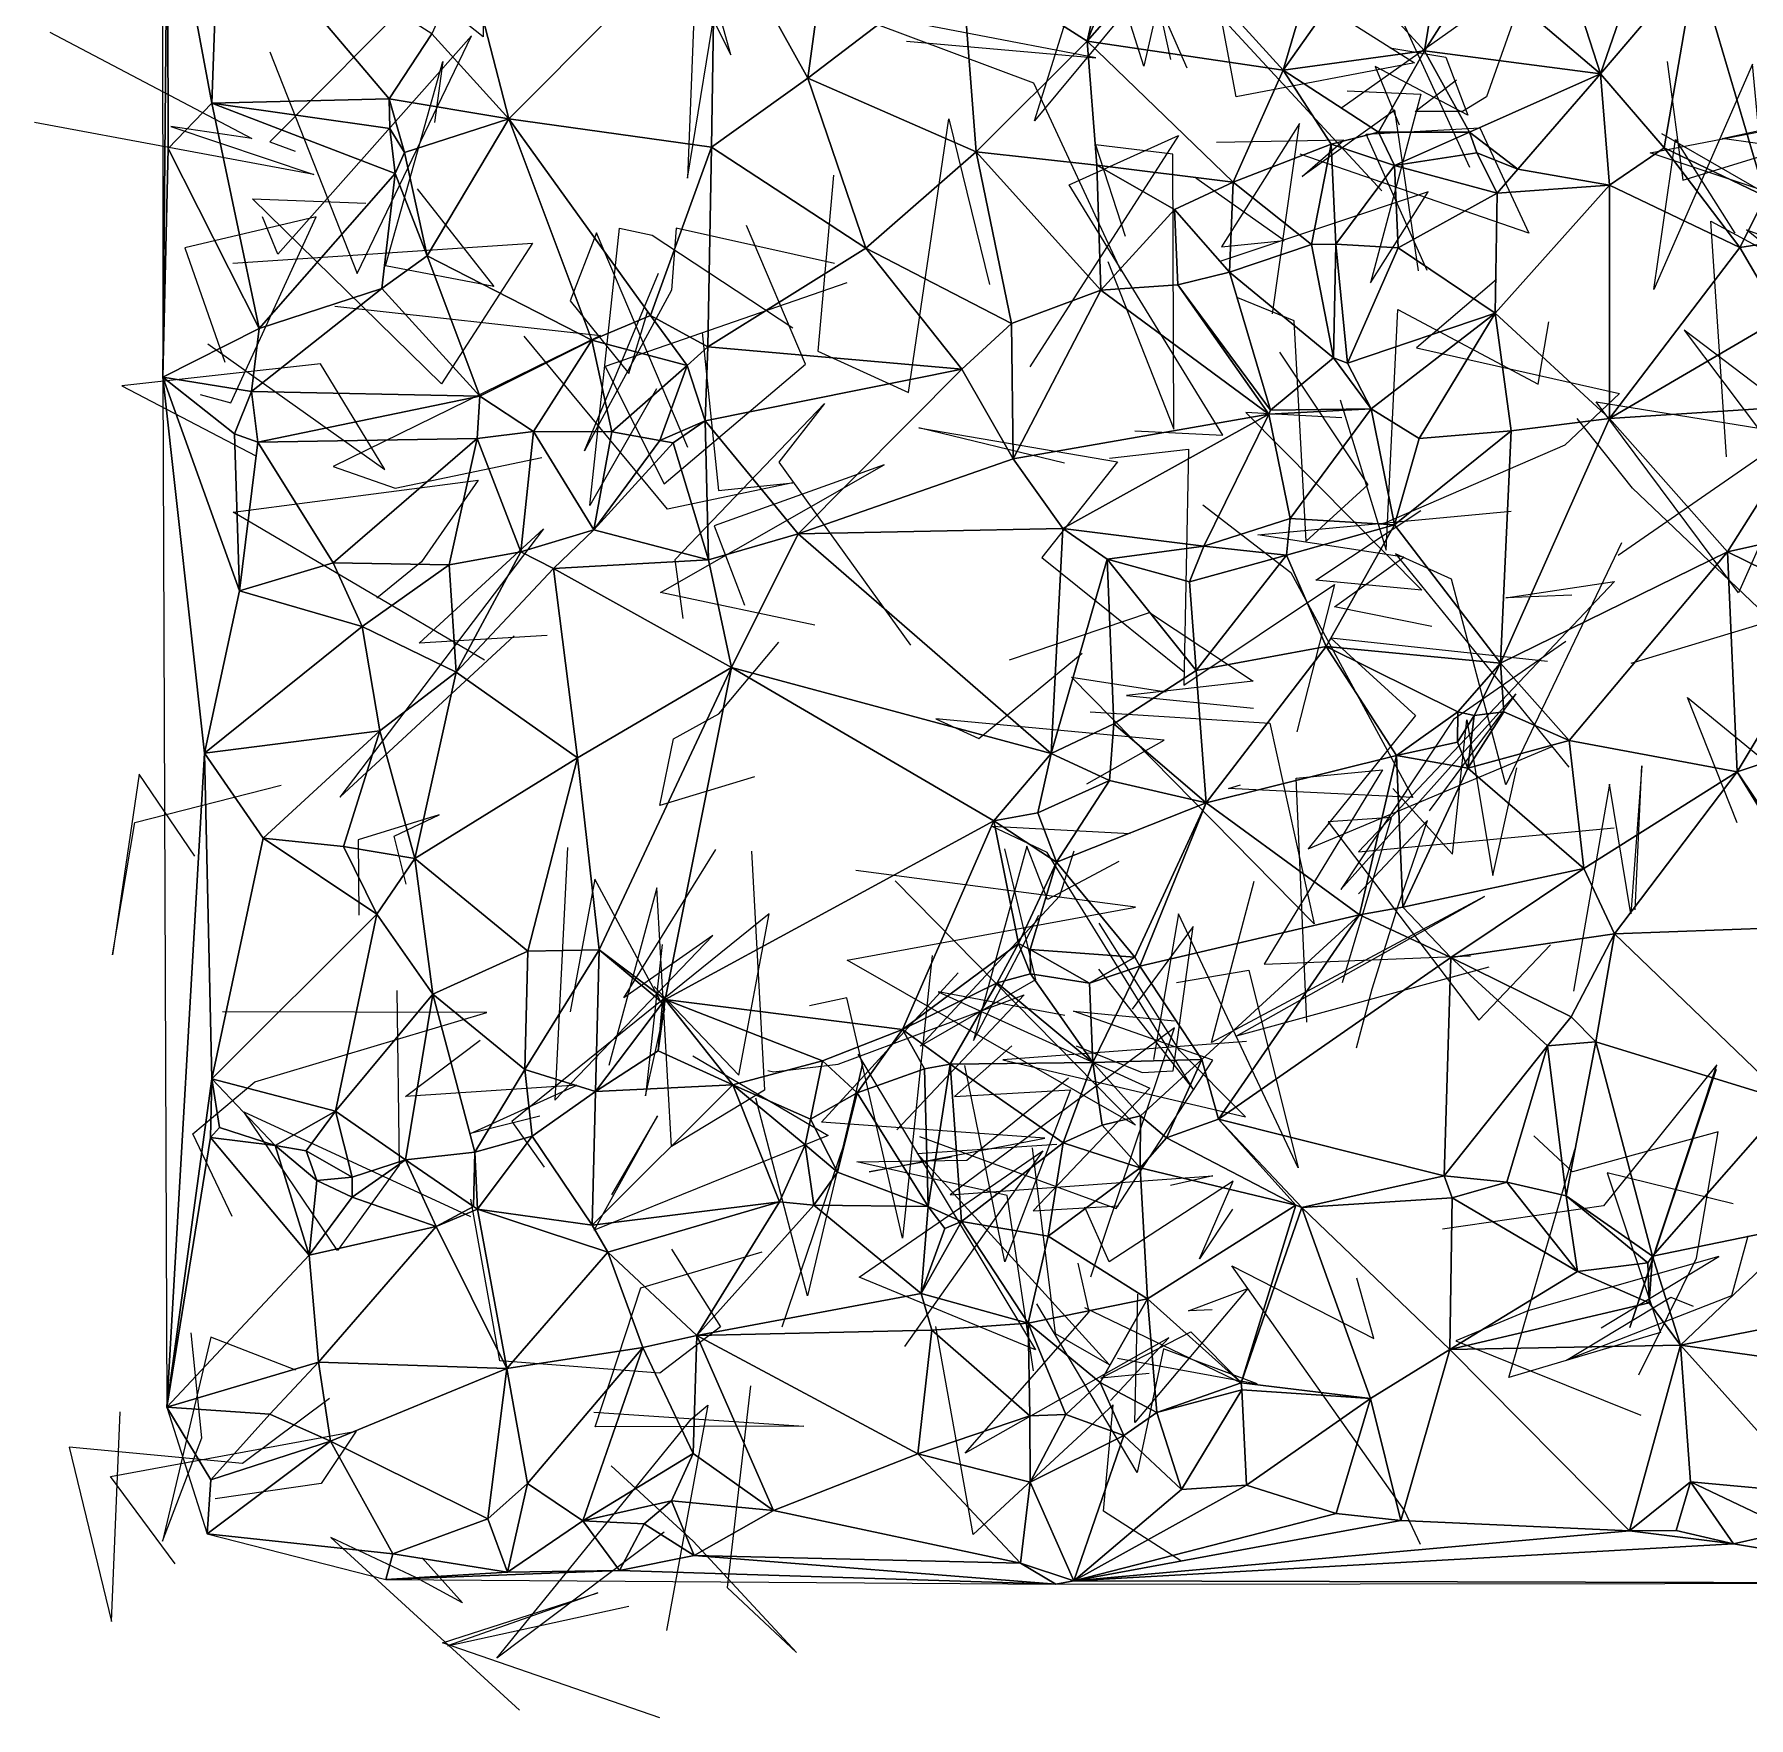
# Model space of a CAD drawing. Header units: metres. Extents: x -15.8 to 15.9, y -15.9 to 15.9.
# Drawn here: x -15.82 to -4.59, y -15.87 to -4.84 of the extents above; entities that cross this region are included whole.
import ezdxf

# ---------------------------------------------------------------- set-up
doc = ezdxf.new("R2010")
doc.units = ezdxf.units.M
doc.layers.add('CRACKS', color=1, linetype='Continuous')
doc.layers.add('STREET_MESH', color=7, linetype='Continuous')

msp = doc.modelspace()

# ---------------------------------------------------------------- linework, layer by layer
at = {"layer": 'CRACKS'}
for points in [[(-8.187, -3.449, 0.1), (-8.552, -5.047, 0.1), (-8.708, -4.55, 0.1), (-9.248, -4.47, 0.1), (-9.589, -3.321, 0.1)], [(-8.94, -4.741, 0.1), (-7.572, -4.018, 0.1), (-8.328, -4.214, 0.1), (-8.61, -3.94, 0.1), (-8.377, -5.005, 0.1)], [(-8.268, -5.061, 0.1), (-8.513, -4.497, 0.1), (-9.268, -5.406, 0.1), (-8.851, -4.071, 0.1), (-8.122, -4.643, 0.1)], [(-11.555, -4.38, 0.1), (-11.258, -4.973, 0.1), (-11.477, -4.179, 0.1), (-11.541, -5.782, 0.1), (-11.329, -4.483, 0.1)], [(-7.999, -4.252, 0.1), (-6.777, -5.025, 0.1), (-7.947, -5.249, 0.1), (-8.045, -4.727, 0.1), (-6.992, -5.864, 0.1)], [(-5.926, -4.174, 0.1), (-6.305, -5.248, 0.1), (-6.462, -5.344, 0.1), (-6.773, -5.346, 0.1), (-6.503, -5.137, 0.1)], [(-12.879, -4.586, 0.1), (-12.881, -4.856, 0.1), (-13.279, -4.537, 0.1), (-14.278, -5.543, 0.1), (-14.112, -5.605, 0.1)], [(-6.414, -5.713, 0.1), (-6.887, -4.684, 0.1), (-5.886, -4.771, 0.1), (-6.2, -4.574, 0.1), (-7.253, -5.32, 0.1)], [(-10.106, -4.883, 0.1), (-8.866, -4.994, 0.1), (-10.6, -4.661, 0.1), (-9.275, -5.156, 0.1), (-8.7, -6.394, 0.1)], [(-15.719, -4.825, 0.1), (-14.396, -5.522, 0.1), (-14.927, -5.443, 0.1), (-13.99, -5.758, 0.1), (-15.821, -5.416, 0.1)], [(-14.277, -4.954, 0.1), (-13.706, -6.406, 0.1), (-12.957, -4.848, 0.1), (-14.226, -6.28, 0.1), (-14.327, -6.035, 0.1)], [(-6.94, -4.927, 0.1), (-6.572, -4.988, 0.1), (-6.428, -5.369, 0.1), (-7.035, -5.049, 0.1), (-6.877, -5.432, 0.1)], [(-13.312, -5.852, 0.1), (-12.81, -6.492, 0.1), (-13.52, -6.356, 0.1), (-13.144, -5.017, 0.1), (-13.2, -5.416, 0.1)], [(-4.438, -6.359, 0.1), (-4.563, -5.035, 0.1), (-5.21, -6.511, 0.1), (-5.068, -5.528, 0.1), (-4.679, -6.142, 0.1)], [(-5.122, -5.018, 0.1), (-5.02, -5.796, 0.1), (-4.329, -5.583, 0.1), (-4.762, -5.523, 0.1), (-3.678, -5.288, 0.1)], [(-7.218, -5.209, 0.1), (-6.735, -5.231, 0.1), (-7.066, -6.467, 0.1), (-6.687, -5.872, 0.1), (-8.046, -6.326, 0.1)], [(-6.752, -6.389, 0.1), (-6.907, -5.337, 0.1), (-7.513, -5.77, 0.1), (-7.24, -5.533, 0.1), (-8.074, -5.549, 0.1)], [(-10.585, -5.763, 0.1), (-10.688, -6.916, 0.1), (-10.093, -7.187, 0.1), (-9.828, -5.394, 0.1), (-9.562, -6.479, 0.1)], [(-8.609, -7.439, 0.1), (-8.033, -7.466, 0.1), (-9.041, -5.826, 0.1), (-8.323, -5.502, 0.1), (-9.299, -7.019, 0.1)], [(-7.708, -6.672, 0.1), (-7.531, -5.424, 0.1), (-8.042, -6.232, 0.1), (-7.632, -6.191, 0.1), (-8.211, -5.781, 0.1)], [(-6.695, -6.388, 0.1), (-7.094, -5.494, 0.1), (-6.35, -5.451, 0.1), (-6.028, -6.143, 0.1), (-7.526, -5.624, 0.1)], [(-3.787, -6.099, 0.1), (-5.233, -5.615, 0.1), (-4.384, -5.451, 0.1), (-4.261, -6.007, 0.1), (-5.157, -5.492, 0.1)], [(-8.786, -6.329, 0.1), (-8.354, -7.427, 0.1), (-8.361, -5.625, 0.1), (-8.868, -5.563, 0.1), (-8.674, -6.163, 0.1)], [(-14.521, -6.339, 0.1), (-12.557, -6.207, 0.1), (-13.154, -7.131, 0.1), (-14.392, -5.917, 0.1), (-13.649, -5.946, 0.1)], [(-14.734, -7.2, 0.1), (-14.533, -7.254, 0.1), (-13.974, -6.035, 0.1), (-14.834, -6.238, 0.1), (-14.572, -6.988, 0.1)], [(-4.734, -7.609, 0.1), (-4.835, -6.063, 0.1), (-4.342, -6.331, 0.1), (-4.602, -6.12, 0.1), (-3.507, -6.519, 0.1)], [(-11.539, -7.547, 0.1), (-12.137, -6.14, 0.1), (-12.311, -6.585, 0.1), (-11.925, -7.062, 0.1), (-11.802, -6.651, 0.1)], [(-10.578, -6.342, 0.1), (-11.616, -6.109, 0.1), (-11.645, -6.516, 0.1), (-12.217, -7.57, 0.1), (-11.731, -6.405, 0.1)], [(-11.744, -7.163, 0.1), (-12.182, -7.927, 0.1), (-11.987, -6.11, 0.1), (-11.772, -6.156, 0.1), (-10.852, -6.764, 0.1)], [(-10.497, -6.467, 0.1), (-12.08, -7.016, 0.1), (-11.695, -7.785, 0.1), (-10.768, -7.001, 0.1), (-11.155, -6.092, 0.1)], [(-6.24, -6.446, 0.1), (-6.765, -6.893, 0.1), (-5.435, -7.193, 0.1), (-5.793, -7.533, 0.1), (-6.994, -8.051, 0.1)], [(-13.851, -6.621, 0.1), (-12.112, -6.813, 0.1), (-13.864, -7.672, 0.1), (-13.457, -7.815, 0.1), (-12.496, -7.613, 0.1)], [(-7.663, -6.922, 0.1), (-7.083, -7.792, 0.1), (-7.487, -8.161, 0.1), (-7.567, -6.717, 0.1), (-7.935, -6.566, 0.1)], [(-7.264, -7.236, 0.1), (-6.964, -8.221, 0.1), (-6.887, -6.642, 0.1), (-5.968, -7.133, 0.1), (-5.898, -6.723, 0.1)], [(-3.337, -8.047, 0.1), (-5.01, -6.778, 0.1), (-4.23, -7.813, 0.1), (-3.609, -6.695, 0.1), (-3.259, -7.271, 0.1)], [(-11.446, -6.793, 0.1), (-11.339, -7.829, 0.1), (-10.851, -7.78, 0.1), (-11.673, -7.951, 0.1), (-12.611, -6.817, 0.1)], [(-14.684, -6.867, 0.1), (-13.525, -7.692, 0.1), (-13.947, -6.998, 0.1), (-15.247, -7.144, 0.1), (-14.369, -7.603, 0.1)], [(-11.569, -8.669, 0.1), (-11.622, -8.282, 0.1), (-10.644, -7.259, 0.1), (-10.943, -7.644, 0.1), (-10.079, -8.842, 0.1)], [(-5.442, -8.254, 0.1), (-4.146, -7.356, 0.1), (-4.654, -8.499, 0.1), (-5.588, -7.247, 0.1), (-3.982, -7.509, 0.1)], [(-7.253, -7.353, 0.1), (-7.882, -7.318, 0.1), (-6.729, -8.482, 0.1), (-7.423, -8.418, 0.1), (-6.736, -7.961, 0.1)], [(-5.357, -8.962, 0.1), (-3.95, -8.535, 0.1), (-4.345, -8.77, 0.1), (-5.348, -7.813, 0.1), (-5.711, -7.358, 0.1)], [(-9.07, -7.649, 0.1), (-10.026, -7.419, 0.1), (-8.724, -7.642, 0.1), (-9.22, -8.268, 0.1), (-8.284, -9.02, 0.1)], [(-8.776, -7.617, 0.1), (-8.258, -7.559, 0.1), (-8.29, -9.106, 0.1), (-7.301, -8.445, 0.1), (-7.548, -9.412, 0.1)], [(-10.707, -8.713, 0.1), (-11.717, -8.497, 0.1), (-10.253, -7.661, 0.1), (-11.367, -8.06, 0.1), (-11.168, -8.58, 0.1)], [(-12.871, -8.942, 0.1), (-14.519, -7.972, 0.1), (-12.912, -7.762, 0.1), (-13.284, -8.296, 0.1), (-13.576, -8.534, 0.1)], [(-8.164, -7.924, 0.1), (-7.588, -8.366, 0.1), (-6.789, -9.842, 0.1), (-7.996, -9.783, 0.1), (-7.918, -9.758, 0.1)], [(-6.665, -8.721, 0.1), (-7.302, -8.592, 0.1), (-6.847, -8.267, 0.1), (-7.803, -8.119, 0.1), (-6.145, -7.964, 0.1)], [(-12.461, -8.78, 0.1), (-13.3, -8.829, 0.1), (-12.484, -8.08, 0.1), (-13.82, -9.84, 0.1), (-12.676, -8.781, 0.1)], [(-5.421, -8.172, 0.1), (-6.178, -9.759, 0.1), (-6.536, -8.411, 0.1), (-6.903, -8.244, 0.1), (-5.766, -9.643, 0.1)], [(-5.747, -8.516, 0.1), (-6.18, -8.532, 0.1), (-5.466, -8.425, 0.1), (-7.144, -10.198, 0.1), (-5.47, -10.04, 0.1)], [(-9.431, -8.94, 0.1), (-8.513, -8.628, 0.1), (-7.835, -9.079, 0.1), (-8.665, -9.172, 0.1), (-7.832, -9.255, 0.1)], [(-11.103, -9.705, 0.1), (-11.722, -9.895, 0.1), (-11.633, -9.457, 0.1), (-11.335, -9.293, 0.1), (-10.943, -8.823, 0.1)], [(-5.905, -8.951, 0.1), (-7.325, -8.797, 0.1), (-6.77, -9.304, 0.1), (-7.474, -10.179, 0.1), (-5.876, -9.508, 0.1)], [(-5.785, -8.819, 0.1), (-6.522, -9.33, 0.1), (-7.261, -10.444, 0.1), (-6.113, -9.161, 0.1), (-6.682, -9.928, 0.1)], [(-8.925, -9.751, 0.1), (-8.418, -9.466, 0.1), (-9.913, -9.326, 0.1), (-9.633, -9.455, 0.1), (-8.956, -8.895, 0.1)], [(-8.903, -9.279, 0.1), (-7.726, -9.354, 0.1), (-7.436, -10.67, 0.1), (-9.025, -9.053, 0.1), (-8.404, -9.149, 0.1)], [(-4.663, -10.007, 0.1), (-4.988, -9.186, 0.1), (-4.09, -9.922, 0.1), (-4.101, -10.475, 0.1), (-4.296, -10.001, 0.1)], [(-6.919, -9.782, 0.1), (-6.528, -10.214, 0.1), (-6.434, -9.333, 0.1), (-6.265, -10.353, 0.1), (-6.107, -9.647, 0.1)], [(-7.484, -11.314, 0.1), (-7.553, -9.714, 0.1), (-6.987, -9.661, 0.1), (-7.763, -10.933, 0.1), (-6.411, -10.879, 0.1)], [(-5.332, -10.578, 0.1), (-5.288, -9.633, 0.1), (-5.361, -10.604, 0.1), (-5.499, -9.755, 0.1), (-5.736, -11.11, 0.1)], [(-14.77, -10.225, 0.1), (-15.135, -9.688, 0.1), (-15.308, -10.872, 0.1), (-15.163, -10.005, 0.1), (-14.203, -9.761, 0.1)], [(-13.384, -10.409, 0.1), (-13.463, -10.094, 0.1), (-13.168, -9.955, 0.1), (-13.699, -10.118, 0.1), (-13.694, -10.613, 0.1)], [(-7.249, -11.055, 0.1), (-6.929, -9.973, 0.1), (-7.343, -10.001, 0.1), (-6.356, -11.301, 0.1), (-5.887, -10.807, 0.1)], [(-7.158, -11.483, 0.1), (-7.054, -11.096, 0.1), (-6.884, -10.552, 0.1), (-6.693, -9.993, 0.1), (-7.145, -10.474, 0.1)], [(-8.849, -10.967, 0.1), (-8.224, -11.76, 0.1), (-9.184, -10.202, 0.1), (-9.55, -10.029, 0.1), (-8.64, -10.078, 0.1)], [(-12.327, -10.169, 0.1), (-12.411, -11.825, 0.1), (-11.375, -10.745, 0.1), (-11.958, -11.155, 0.1), (-11.356, -10.183, 0.1)], [(-11.121, -10.193, 0.1), (-11.037, -11.759, 0.1), (-11.645, -12.128, 0.1), (-11.743, -10.433, 0.1), (-12.056, -11.598, 0.1)], [(-9.465, -10.179, 0.1), (-9.261, -11.037, 0.1), (-10.016, -11.471, 0.1), (-9.102, -10.485, 0.1), (-9.008, -10.191, 0.1)], [(-8.714, -10.262, 0.1), (-9.182, -10.509, 0.1), (-9.317, -10.161, 0.1), (-9.667, -11.435, 0.1), (-9.238, -10.612, 0.1)], [(-10.181, -10.387, 0.1), (-8.605, -11.99, 0.1), (-10.496, -10.907, 0.1), (-8.605, -10.56, 0.1), (-10.438, -10.321, 0.1)], [(-11.708, -10.805, 0.1), (-11.816, -11.798, 0.1), (-11.689, -11.228, 0.1), (-12.148, -10.377, 0.1), (-12.309, -11.246, 0.1)], [(-6.29, -10.953, 0.1), (-7.945, -11.406, 0.1), (-6.318, -10.49, 0.1), (-8.107, -11.447, 0.1), (-7.829, -10.389, 0.1)], [(-11.759, -11.08, 0.1), (-11.205, -11.661, 0.1), (-11.007, -10.603, 0.1), (-12.692, -11.966, 0.1), (-12.48, -12.264, 0.1)], [(-7.878, -11.44, 0.1), (-9.476, -11.561, 0.1), (-7.884, -11.934, 0.1), (-8.318, -11.499, 0.1), (-8.843, -10.666, 0.1)], [(-8.336, -11.054, 0.1), (-7.864, -10.974, 0.1), (-7.54, -12.27, 0.1), (-8.324, -10.603, 0.1), (-8.488, -11.558, 0.1)], [(-8.995, -11.47, 0.1), (-8.561, -11.644, 0.1), (-8.359, -11.633, 0.1), (-8.227, -10.687, 0.1), (-8.627, -11.228, 0.1)], [(-9.938, -10.878, 0.1), (-10.132, -12.729, 0.1), (-10.179, -12.532, 0.1), (-10.498, -11.155, 0.1), (-10.742, -11.208, 0.1)], [(-9.812, -12.198, 0.1), (-10.35, -12.296, 0.1), (-9.2, -12.074, 0.1), (-10.664, -11.97, 0.1), (-9.768, -10.991, 0.1)], [(-13.446, -11.107, 0.1), (-13.43, -12.251, 0.1), (-13.835, -12.811, 0.1), (-14.448, -11.902, 0.1), (-12.963, -12.589, 0.1)], [(-9.068, -11.27, 0.1), (-9.898, -11.115, 0.1), (-8.512, -11.746, 0.1), (-9.276, -12.551, 0.1), (-8.718, -12.519, 0.1)], [(-11.014, -11.631, 0.1), (-10.977, -11.639, 0.1), (-10.553, -11.59, 0.1), (-9.336, -11.135, 0.1), (-10.17, -12.019, 0.1)], [(-14.525, -12.587, 0.1), (-14.783, -12.046, 0.1), (-14.377, -11.705, 0.1), (-12.857, -11.251, 0.1), (-14.587, -11.247, 0.1)], [(-10.02, -12.063, 0.1), (-8.733, -12.536, 0.1), (-8.1, -11.563, 0.1), (-9.011, -11.241, 0.1), (-8.351, -11.306, 0.1)], [(-12.508, -11.931, 0.1), (-12.963, -12.043, 0.1), (-12.267, -11.728, 0.1), (-13.389, -11.802, 0.1), (-12.9, -11.432, 0.1)], [(-8.899, -12.984, 0.1), (-8.351, -11.352, 0.1), (-9.819, -12.446, 0.1), (-8.098, -12.322, 0.1), (-8.377, -12.385, 0.1)], [(-11.507, -11.535, 0.1), (-10.62, -12.056, 0.1), (-12.152, -12.677, 0.1), (-11.737, -11.927, 0.1), (-12.039, -12.446, 0.1)], [(-10.424, -11.523, 0.1), (-9.262, -13.462, 0.1), (-10.417, -12.986, 0.1), (-9.213, -12.158, 0.1), (-10.119, -13.441, 0.1)], [(-9.415, -11.47, 0.1), (-9.792, -11.802, 0.1), (-9.031, -11.758, 0.1), (-9.462, -12.885, 0.1), (-9.724, -11.599, 0.1)], [(-10.92, -13.311, 0.1), (-10.513, -12.107, 0.1), (-10.392, -11.58, 0.1), (-10.754, -13.107, 0.1), (-11.094, -11.813, 0.1)], [(-9.274, -13.599, 0.1), (-9.446, -12.451, 0.1), (-10.431, -12.23, 0.1), (-9.711, -12.218, 0.1), (-9.045, -11.679, 0.1)], [(-4.8, -11.624, 0.1), (-5.367, -13.316, 0.1), (-4.796, -11.594, 0.1), (-5.539, -12.518, 0.1), (-6.594, -12.671, 0.1)], [(-9.282, -12.137, 0.1), (-9.133, -13.354, 0.1), (-8.779, -13.558, 0.1), (-10.036, -12.176, 0.1), (-9.121, -12.114, 0.1)], [(-5.308, -13.626, 0.1), (-4.93, -12.861, 0.1), (-4.787, -12.034, 0.1), (-5.743, -12.295, 0.1), (-5.995, -12.06, 0.1)], [(-4.689, -12.505, 0.1), (-5.516, -12.301, 0.1), (-5.165, -13.349, 0.1), (-6.159, -13.644, 0.1), (-5.728, -12.149, 0.1)], [(-7.969, -12.54, 0.1), (-8.186, -12.865, 0.1), (-7.966, -12.356, 0.1), (-8.779, -12.885, 0.1), (-8.937, -12.527, 0.1)], [(-11.647, -12.803, 0.1), (-11.324, -13.312, 0.1), (-11.722, -13.615, 0.1), (-12.77, -13.535, 0.1), (-12.96, -12.474, 0.1)], [(-4.593, -12.717, 0.1), (-4.701, -13.108, 0.1), (-5.782, -13.529, 0.1), (-5.097, -13.117, 0.1), (-4.952, -13.176, 0.1)], [(-12.155, -13.87, 0.1), (-10.778, -13.963, 0.1), (-12.147, -13.967, 0.1), (-11.846, -13.056, 0.1), (-11.051, -12.82, 0.1)], [(-8.769, -13.794, 0.1), (-8.388, -13.383, 0.1), (-9.722, -14.139, 0.1), (-8.909, -13.212, 0.1), (-8.981, -12.893, 0.1)], [(-6.739, -14.738, 0.1), (-6.842, -14.515, 0.1), (-7.974, -12.912, 0.1), (-7.045, -13.387, 0.1), (-7.156, -12.993, 0.1)], [(-5.554, -13.317, 0.1), (-4.783, -12.851, 0.1), (-6.036, -13.207, 0.1), (-6.507, -13.403, 0.1), (-5.294, -13.891, 0.1)], [(-8.103, -13.2, 0.1), (-8.258, -13.206, 0.1), (-7.87, -13.059, 0.1), (-8.61, -13.939, 0.1), (-8.59, -13.096, 0.1)], [(-8.724, -13.516, 0.1), (-7.808, -13.685, 0.1), (-8.422, -13.455, 0.1), (-8.595, -14.267, 0.1), (-9.252, -13.161, 0.1)], [(-8.517, -13.616, 0.1), (-8.832, -13.648, 0.1), (-8.244, -13.343, 0.1), (-7.907, -13.682, 0.1), (-8.937, -13.187, 0.1)], [(-14.107, -13.596, 0.1), (-14.664, -13.378, 0.1), (-14.981, -14.716, 0.1), (-14.724, -14.039, 0.1), (-14.794, -13.351, 0.1)], [(-8.309, -14.844, 0.1), (-8.816, -14.52, 0.1), (-8.753, -13.822, 0.1), (-9.669, -14.673, 0.1), (-9.914, -13.309, 0.1)], [(-11.128, -13.698, 0.1), (-11.281, -15.019, 0.1), (-10.826, -15.445, 0.1), (-11.505, -14.715, 0.1), (-12.041, -14.222, 0.1)], [(-13.886, -13.781, 0.1), (-14.457, -14.206, 0.1), (-15.592, -14.099, 0.1), (-15.316, -15.243, 0.1), (-15.259, -13.868, 0.1)], [(-11.695, -14.656, 0.1), (-12.791, -15.482, 0.1), (-11.516, -13.914, 0.1), (-11.408, -13.824, 0.1), (-11.678, -15.301, 0.1)], [(-14.898, -14.865, 0.1), (-15.322, -14.292, 0.1), (-13.712, -13.995, 0.1), (-13.941, -14.338, 0.1), (-14.636, -14.438, 0.1)], [(-13.28, -14.826, 0.1), (-13.016, -15.121, 0.1), (-13.321, -14.954, 0.1), (-13.879, -14.692, 0.1), (-12.642, -15.823, 0.1)], [(-11.722, -15.873, 0.1), (-13.147, -15.383, 0.1), (-12.128, -15.055, 0.1), (-13.114, -15.402, 0.1), (-11.925, -15.143, 0.1)]]:
    msp.add_polyline3d(points, dxfattribs=at)
at = {"layer": 'STREET_MESH'}
for points in [[(-14.979, -7.086), (-14.948, -3.73), (-14.986, 2.467)], [(-14.948, -3.73), (-14.979, -7.086), (-14.945, -5.588)], [(-14.658, -5.291), (-14.948, -3.73), (-14.945, -5.588)], [(-14.658, -5.291), (-14.61, -3.946), (-14.948, -3.73)], [(-13.497, -5.262), (-14.61, -3.946), (-14.658, -5.291)], [(-14.61, -3.946), (-13.497, -5.262), (-13.217, -4.835)], [(-11.359, -4.035), (-12.988, -4.324), (-12.711, -5.394)], [(-11.384, -5.578), (-11.359, -4.035), (-12.711, -5.394)], [(-11.359, -4.035), (-11.384, -5.578), (-10.752, -5.126)], [(-10.591, -3.937), (-11.359, -4.035), (-10.752, -5.126)], [(-10.591, -3.937), (-10.752, -5.126), (-9.745, -4.358)], [(-5.914, -3.994), (-6.368, -4.408), (-5.558, -5.098)], [(-5.202, -4.067), (-5.914, -3.994), (-5.558, -5.098)], [(-8.922, -4.885), (-8.755, -4.143), (-9.745, -4.358)], [(-8.653, -4.223), (-8.755, -4.143), (-8.922, -4.885)], [(-4.931, -4.361), (-5.202, -4.067), (-5.558, -5.098)], [(-8.376, -4.262), (-8.653, -4.223), (-8.922, -4.885)], [(-7.639, -5.075), (-8.376, -4.262), (-8.922, -4.885)], [(-7.372, -4.169), (-8.376, -4.262), (-7.639, -5.075)], [(-7.184, -4.429), (-7.372, -4.169), (-7.639, -5.075)], [(-12.711, -5.394), (-12.988, -4.324), (-13.217, -4.835)], [(-10.752, -5.126), (-9.649, -5.609), (-9.745, -4.358)], [(-9.649, -5.609), (-8.922, -4.885), (-9.745, -4.358)], [(-6.603, -4.278), (-7.184, -4.429), (-6.712, -4.947)], [(-6.368, -4.408), (-6.603, -4.278), (-6.712, -4.947)], [(-4.931, -4.361), (-5.558, -5.098), (-5.141, -5.584)], [(-4.478, -5.902), (-4.931, -4.361), (-5.141, -5.584)], [(-3.324, -4.651), (-4.931, -4.361), (-4.478, -5.902)], [(-7.184, -4.429), (-7.639, -5.075), (-6.712, -4.947)], [(-5.558, -5.098), (-6.368, -4.408), (-6.712, -4.947)], [(-13.497, -5.262), (-12.711, -5.394), (-13.217, -4.835)], [(-9.649, -5.609), (-8.858, -5.697), (-8.922, -4.885)], [(-7.965, -5.809), (-7.639, -5.075), (-8.922, -4.885)], [(-8.858, -5.697), (-7.965, -5.809), (-8.922, -4.885)], [(-7.639, -5.075), (-7.014, -5.48), (-6.712, -4.947)], [(-7.014, -5.48), (-6.418, -5.48), (-6.712, -4.947)], [(-6.418, -5.48), (-5.558, -5.098), (-6.712, -4.947)], [(-11.384, -5.578), (-10.373, -6.241), (-10.752, -5.126)], [(-10.373, -6.241), (-9.649, -5.609), (-10.752, -5.126)], [(-7.965, -5.809), (-7.323, -5.56), (-7.639, -5.075)], [(-7.323, -5.56), (-7.014, -5.48), (-7.639, -5.075)], [(-6.418, -5.48), (-6.101, -5.724), (-5.558, -5.098)], [(-6.101, -5.724), (-5.5, -5.828), (-5.558, -5.098)], [(-5.558, -5.098), (-5.5, -5.828), (-5.141, -5.584)], [(-13.492, -5.457), (-13.497, -5.262), (-14.658, -5.291)], [(-13.497, -5.262), (-13.396, -5.613), (-12.711, -5.394)], [(-13.492, -5.457), (-13.396, -5.613), (-13.497, -5.262)], [(-14.348, -6.768), (-14.658, -5.291), (-14.945, -5.588)], [(-14.348, -6.768), (-13.456, -5.751), (-14.658, -5.291)], [(-13.456, -5.751), (-13.492, -5.457), (-14.658, -5.291)], [(-13.396, -5.613), (-13.492, -5.457), (-13.456, -5.751)], [(-13.396, -5.613), (-13.247, -6.291), (-12.711, -5.394)], [(-13.247, -6.291), (-12.169, -6.844), (-12.711, -5.394)], [(-12.711, -5.394), (-12.169, -6.844), (-11.783, -6.683)], [(-11.384, -5.578), (-12.711, -5.394), (-11.783, -6.683)], [(-7.323, -5.56), (-6.909, -5.7), (-7.014, -5.48)], [(-6.909, -5.7), (-6.418, -5.48), (-7.014, -5.48)], [(-6.909, -5.7), (-6.368, -5.617), (-6.418, -5.48)], [(-6.418, -5.48), (-6.368, -5.617), (-6.101, -5.724)], [(-14.979, -7.086), (-14.348, -6.768), (-14.945, -5.588)], [(-13.247, -6.291), (-13.396, -5.613), (-13.456, -5.751)], [(-11.407, -6.888), (-11.384, -5.578), (-11.783, -6.683)], [(-10.373, -6.241), (-11.384, -5.578), (-11.407, -6.888)], [(-9.418, -6.735), (-9.649, -5.609), (-10.373, -6.241)], [(-9.649, -5.609), (-9.418, -6.735), (-8.832, -6.517)], [(-8.858, -5.697), (-9.649, -5.609), (-8.832, -6.517)], [(-7.323, -5.56), (-7.965, -5.809), (-7.453, -6.216)], [(-7.294, -6.214), (-7.323, -5.56), (-7.453, -6.216)], [(-7.294, -6.214), (-6.909, -5.7), (-7.323, -5.56)], [(-5.5, -5.828), (-4.645, -6.237), (-5.141, -5.584)], [(-4.645, -6.237), (-4.478, -5.902), (-5.141, -5.584)], [(-7.965, -5.809), (-8.858, -5.697), (-8.351, -5.987)], [(-8.858, -5.697), (-8.832, -6.517), (-8.351, -5.987)], [(-6.909, -5.7), (-7.294, -6.214), (-6.884, -6.239)], [(-6.368, -5.617), (-6.909, -5.7), (-6.235, -5.88)], [(-6.235, -5.88), (-6.909, -5.7), (-6.884, -6.239)], [(-6.368, -5.617), (-6.235, -5.88), (-6.101, -5.724)], [(-6.235, -5.88), (-5.5, -5.828), (-6.101, -5.724)], [(-13.456, -5.751), (-14.348, -6.768), (-13.545, -6.505)], [(-13.247, -6.291), (-13.456, -5.751), (-13.545, -6.505)], [(-7.965, -5.809), (-8.351, -5.987), (-7.99, -6.398)], [(-7.453, -6.216), (-7.965, -5.809), (-7.99, -6.398)], [(-5.5, -5.828), (-6.248, -6.666), (-5.5, -7.357)], [(-6.235, -5.88), (-6.248, -6.666), (-5.5, -5.828)], [(-4.645, -6.237), (-5.5, -5.828), (-5.5, -7.357)], [(-6.248, -6.666), (-6.235, -5.88), (-6.884, -6.239)], [(-4.645, -6.237), (-4.506, -6.214), (-4.478, -5.902)], [(-8.832, -6.517), (-8.328, -6.482), (-8.351, -5.987)], [(-8.351, -5.987), (-8.328, -6.482), (-7.99, -6.398)], [(-12.901, -7.21), (-13.247, -6.291), (-13.545, -6.505)], [(-12.169, -6.844), (-13.247, -6.291), (-12.901, -7.21)], [(-9.743, -7.033), (-10.373, -6.241), (-11.407, -6.888)], [(-9.418, -6.735), (-10.373, -6.241), (-9.743, -7.033)], [(-7.308, -6.96), (-7.453, -6.216), (-7.99, -6.398)], [(-7.308, -6.96), (-7.294, -6.214), (-7.453, -6.216)], [(-7.294, -6.214), (-7.308, -6.96), (-7.216, -6.995)], [(-7.294, -6.214), (-7.216, -6.995), (-6.884, -6.239)], [(-7.216, -6.995), (-6.248, -6.666), (-6.884, -6.239)], [(-4.375, -6.699), (-4.645, -6.237), (-5.5, -7.357)], [(-4.645, -6.237), (-4.375, -6.699), (-4.506, -6.214)], [(-8.328, -6.482), (-7.722, -7.302), (-7.99, -6.398)], [(-7.722, -7.302), (-7.308, -6.96), (-7.99, -6.398)], [(-14.399, -7.18), (-12.901, -7.21), (-13.545, -6.505)], [(-14.348, -6.768), (-14.399, -7.18), (-13.545, -6.505)], [(-8.328, -6.482), (-8.832, -6.517), (-7.733, -7.328)], [(-7.722, -7.302), (-8.328, -6.482), (-7.733, -7.328)], [(-8.832, -6.517), (-9.418, -6.735), (-9.408, -7.622)], [(-8.832, -6.517), (-9.408, -7.622), (-7.733, -7.328)], [(-12.169, -6.844), (-11.543, -7.009), (-11.783, -6.683)], [(-11.543, -7.009), (-11.407, -6.888), (-11.783, -6.683)], [(-9.408, -7.622), (-9.418, -6.735), (-9.743, -7.033)], [(-7.062, -7.295), (-6.248, -6.666), (-7.216, -6.995)], [(-7.062, -7.295), (-6.746, -7.488), (-6.248, -6.666)], [(-6.248, -6.666), (-6.746, -7.488), (-6.145, -7.438)], [(-6.248, -6.666), (-6.145, -7.438), (-5.5, -7.357)], [(-4.117, -7.268), (-4.375, -6.699), (-5.5, -7.357)], [(-14.348, -6.768), (-14.979, -7.086), (-14.399, -7.18)], [(-12.55, -7.443), (-12.169, -6.844), (-12.901, -7.21)], [(-12.55, -7.443), (-12.038, -7.444), (-12.169, -6.844)], [(-12.169, -6.844), (-12.038, -7.444), (-11.543, -7.009)], [(-11.543, -7.009), (-11.425, -7.372), (-11.407, -6.888)], [(-11.425, -7.372), (-9.743, -7.033), (-11.407, -6.888)], [(-7.062, -7.295), (-7.308, -6.96), (-7.722, -7.302)], [(-7.308, -6.96), (-7.062, -7.295), (-7.216, -6.995)], [(-12.038, -7.444), (-11.722, -7.501), (-11.543, -7.009)], [(-11.722, -7.501), (-11.425, -7.372), (-11.543, -7.009)], [(-9.743, -7.033), (-11.425, -7.372), (-10.816, -8.114)], [(-9.408, -7.622), (-9.743, -7.033), (-10.816, -8.114)], [(-14.979, -7.086), (-14.51, -7.458), (-14.399, -7.18)], [(-14.979, -7.086), (-14.952, -13.837), (-14.706, -9.552)], [(-14.476, -8.486), (-14.979, -7.086), (-14.706, -9.552)], [(-14.51, -7.458), (-14.979, -7.086), (-14.476, -8.486)], [(-14.399, -7.18), (-14.51, -7.458), (-14.356, -7.513)], [(-14.399, -7.18), (-14.356, -7.513), (-12.901, -7.21)], [(-14.356, -7.513), (-12.919, -7.489), (-12.901, -7.21)], [(-12.919, -7.489), (-12.55, -7.443), (-12.901, -7.21)], [(-7.062, -7.295), (-7.722, -7.302), (-7.733, -7.328)], [(-7.062, -7.295), (-7.733, -7.328), (-7.592, -8.012)], [(-6.909, -8.054), (-7.062, -7.295), (-7.592, -8.012)], [(-6.746, -7.488), (-7.062, -7.295), (-6.909, -8.054)], [(-4.726, -8.231), (-4.117, -7.268), (-5.5, -7.357)], [(-4.117, -7.268), (-4.726, -8.231), (-3.544, -7.966)], [(-11.722, -7.501), (-11.636, -7.517), (-11.425, -7.372)], [(-11.425, -7.372), (-11.636, -7.517), (-11.404, -8.283)], [(-11.425, -7.372), (-11.404, -8.283), (-10.816, -8.114)], [(-7.733, -7.328), (-9.408, -7.622), (-9.082, -8.078)], [(-8.157, -8.195), (-7.733, -7.328), (-9.082, -8.078)], [(-7.733, -7.328), (-8.157, -8.195), (-7.592, -8.012)], [(-6.145, -7.438), (-6.214, -8.961), (-5.5, -7.357)], [(-6.214, -8.961), (-4.726, -8.231), (-5.5, -7.357)], [(-14.356, -7.513), (-14.51, -7.458), (-14.476, -8.486)], [(-14.356, -7.513), (-14.476, -8.486), (-13.862, -8.304)], [(-12.919, -7.489), (-14.356, -7.513), (-13.862, -8.304)], [(-12.919, -7.489), (-13.862, -8.304), (-13.102, -8.316)], [(-12.633, -8.232), (-12.919, -7.489), (-13.102, -8.316)], [(-12.55, -7.443), (-12.919, -7.489), (-12.633, -8.232)], [(-12.156, -8.088), (-12.55, -7.443), (-12.633, -8.232)], [(-12.038, -7.444), (-12.55, -7.443), (-12.156, -8.088)], [(-11.722, -7.501), (-12.038, -7.444), (-12.156, -8.088)], [(-11.636, -7.517), (-11.722, -7.501), (-12.156, -8.088)], [(-11.636, -7.517), (-12.156, -8.088), (-11.404, -8.283)], [(-6.909, -8.054), (-6.214, -8.961), (-6.145, -7.438)], [(-6.746, -7.488), (-6.909, -8.054), (-6.145, -7.438)], [(-9.082, -8.078), (-9.408, -7.622), (-10.816, -8.114)], [(-3.544, -7.966), (-4.726, -8.231), (-4.011, -8.583)], [(-12.156, -8.088), (-12.633, -8.232), (-12.419, -8.34)], [(-12.156, -8.088), (-12.419, -8.34), (-11.404, -8.283)], [(-9.158, -9.554), (-9.082, -8.078), (-10.816, -8.114)], [(-9.158, -9.554), (-8.792, -8.28), (-9.082, -8.078)], [(-8.792, -8.28), (-8.157, -8.195), (-9.082, -8.078)], [(-8.157, -8.195), (-7.616, -8.254), (-7.592, -8.012)], [(-7.616, -8.254), (-6.909, -8.054), (-7.592, -8.012)], [(-7.616, -8.254), (-7.356, -8.851), (-6.909, -8.054)], [(-6.909, -8.054), (-7.356, -8.851), (-6.214, -8.961)], [(-10.816, -8.114), (-11.404, -8.283), (-11.253, -8.99)], [(-9.158, -9.554), (-10.816, -8.114), (-11.253, -8.99)], [(-8.157, -8.195), (-8.792, -8.28), (-8.251, -8.428)], [(-7.616, -8.254), (-8.157, -8.195), (-8.251, -8.428)], [(-13.862, -8.304), (-14.476, -8.486), (-13.672, -8.72)], [(-13.862, -8.304), (-13.672, -8.72), (-13.102, -8.316)], [(-13.058, -9.02), (-12.633, -8.232), (-13.102, -8.316)], [(-12.419, -8.34), (-12.633, -8.232), (-13.058, -9.02)], [(-11.404, -8.283), (-12.419, -8.34), (-11.253, -8.99)], [(-8.747, -9.359), (-8.792, -8.28), (-9.158, -9.554)], [(-8.209, -9.01), (-8.792, -8.28), (-8.747, -9.359)], [(-8.792, -8.28), (-8.209, -9.01), (-8.251, -8.428)], [(-8.209, -9.01), (-7.616, -8.254), (-8.251, -8.428)], [(-7.356, -8.851), (-7.616, -8.254), (-8.209, -9.01)], [(-6.214, -8.961), (-5.765, -9.467), (-4.726, -8.231)], [(-4.726, -8.231), (-5.765, -9.467), (-4.663, -9.674)], [(-4.726, -8.231), (-4.663, -9.674), (-4.011, -8.583)], [(-13.672, -8.72), (-13.058, -9.02), (-13.102, -8.316)], [(-12.419, -8.34), (-13.058, -9.02), (-12.262, -9.581)], [(-12.419, -8.34), (-12.262, -9.581), (-11.253, -8.99)], [(-13.672, -8.72), (-14.476, -8.486), (-14.706, -9.552)], [(-4.663, -9.674), (-3.654, -9.338), (-4.011, -8.583)], [(-13.557, -9.405), (-13.672, -8.72), (-14.706, -9.552)], [(-13.557, -9.405), (-13.058, -9.02), (-13.672, -8.72)], [(-7.356, -8.851), (-8.209, -9.01), (-8.143, -9.877)], [(-6.896, -9.566), (-7.356, -8.851), (-8.143, -9.877)], [(-6.494, -9.28), (-7.356, -8.851), (-6.896, -9.566)], [(-7.356, -8.851), (-6.494, -9.28), (-6.214, -8.961)], [(-6.214, -8.961), (-6.494, -9.28), (-6.386, -9.305)], [(-6.193, -9.279), (-6.214, -8.961), (-6.386, -9.305)], [(-6.214, -8.961), (-6.193, -9.279), (-5.765, -9.467)], [(-13.058, -9.02), (-13.557, -9.405), (-13.328, -10.242)], [(-12.262, -9.581), (-13.058, -9.02), (-13.328, -10.242)], [(-12.262, -9.581), (-12.119, -10.839), (-11.253, -8.99)], [(-12.119, -10.839), (-11.687, -11.166), (-11.253, -8.99)], [(-11.687, -11.166), (-9.535, -9.995), (-11.253, -8.99)], [(-9.535, -9.995), (-9.158, -9.554), (-11.253, -8.99)], [(-8.143, -9.877), (-8.209, -9.01), (-8.747, -9.359)], [(-6.494, -9.28), (-6.896, -9.566), (-6.495, -9.478)], [(-6.494, -9.28), (-6.495, -9.478), (-6.386, -9.305)], [(-6.495, -9.478), (-6.429, -9.649), (-6.386, -9.305)], [(-6.193, -9.279), (-6.429, -9.649), (-5.765, -9.467)], [(-6.429, -9.649), (-6.193, -9.279), (-6.386, -9.305)], [(-14.322, -10.107), (-13.557, -9.405), (-14.706, -9.552)], [(-13.795, -10.163), (-13.557, -9.405), (-14.322, -10.107)], [(-13.557, -9.405), (-13.795, -10.163), (-13.328, -10.242)], [(-8.747, -9.359), (-9.158, -9.554), (-8.775, -9.729)], [(-8.143, -9.877), (-8.747, -9.359), (-8.775, -9.729)], [(-3.99, -10.676), (-3.654, -9.338), (-4.663, -9.674)], [(-6.896, -9.566), (-6.429, -9.649), (-6.495, -9.478)], [(-6.429, -9.649), (-5.668, -10.306), (-5.765, -9.467)], [(-5.765, -9.467), (-5.668, -10.306), (-4.663, -9.674)], [(-14.952, -13.837), (-14.659, -11.685), (-14.706, -9.552)], [(-14.659, -11.685), (-14.322, -10.107), (-14.706, -9.552)], [(-12.588, -10.848), (-12.262, -9.581), (-13.328, -10.242)], [(-12.588, -10.848), (-12.119, -10.839), (-12.262, -9.581)], [(-9.246, -9.942), (-9.158, -9.554), (-9.535, -9.995)], [(-9.158, -9.554), (-9.246, -9.942), (-8.775, -9.729)], [(-6.896, -9.566), (-8.143, -9.877), (-7.138, -10.611)], [(-6.853, -10.561), (-6.896, -9.566), (-7.138, -10.611)], [(-6.429, -9.649), (-6.896, -9.566), (-6.853, -10.561)], [(-5.668, -10.306), (-6.429, -9.649), (-6.853, -10.561)], [(-9.246, -9.942), (-9.124, -10.266), (-8.775, -9.729)], [(-9.124, -10.266), (-8.143, -9.877), (-8.775, -9.729)], [(-5.668, -10.306), (-5.467, -10.736), (-4.663, -9.674)], [(-5.467, -10.736), (-4.043, -10.682), (-4.663, -9.674)], [(-4.043, -10.682), (-3.99, -10.676), (-4.663, -9.674)], [(-8.143, -9.877), (-9.124, -10.266), (-8.609, -10.887)], [(-8.577, -10.947), (-8.143, -9.877), (-8.609, -10.887)], [(-8.143, -9.877), (-8.577, -10.947), (-7.138, -10.611)], [(-10.132, -11.363), (-9.535, -9.995), (-11.687, -11.166)], [(-10.132, -11.363), (-9.373, -10.799), (-9.535, -9.995)], [(-9.124, -10.266), (-9.246, -9.942), (-9.535, -9.995)], [(-9.373, -10.799), (-9.124, -10.266), (-9.535, -9.995)], [(-13.577, -10.607), (-14.322, -10.107), (-14.659, -11.685)], [(-13.577, -10.607), (-13.795, -10.163), (-14.322, -10.107)], [(-13.795, -10.163), (-13.577, -10.607), (-13.328, -10.242)], [(-13.577, -10.607), (-13.209, -11.13), (-13.328, -10.242)], [(-13.209, -11.13), (-12.588, -10.848), (-13.328, -10.242)], [(-9.296, -10.838), (-9.124, -10.266), (-9.373, -10.799)], [(-9.124, -10.266), (-9.296, -10.838), (-8.609, -10.887)], [(-5.668, -10.306), (-6.853, -10.561), (-6.539, -10.89)], [(-5.467, -10.736), (-5.668, -10.306), (-6.539, -10.89)], [(-13.847, -11.897), (-13.577, -10.607), (-14.659, -11.685)], [(-13.577, -10.607), (-13.847, -11.897), (-13.209, -11.13)], [(-7.138, -10.611), (-8.577, -10.947), (-8.172, -11.559)], [(-8.061, -11.95), (-7.138, -10.611), (-8.172, -11.559)], [(-6.539, -10.89), (-7.138, -10.611), (-8.061, -11.95)], [(-6.539, -10.89), (-6.853, -10.561), (-7.138, -10.611)], [(-5.75, -11.28), (-5.467, -10.736), (-6.539, -10.89)], [(-5.467, -10.736), (-5.75, -11.28), (-5.59, -11.444)], [(-5.467, -10.736), (-5.59, -11.444), (-4.326, -11.832)], [(-4.043, -10.682), (-5.467, -10.736), (-4.326, -11.832)], [(-13.209, -11.13), (-12.608, -11.624), (-12.588, -10.848)], [(-12.608, -11.624), (-12.119, -10.839), (-12.588, -10.848)], [(-12.144, -11.768), (-12.119, -10.839), (-12.608, -11.624)], [(-12.144, -11.768), (-11.704, -11.188), (-12.119, -10.839)], [(-12.119, -10.839), (-11.704, -11.188), (-11.687, -11.166)], [(-10.132, -11.363), (-9.511, -11.056), (-9.373, -10.799)], [(-9.511, -11.056), (-9.293, -10.998), (-9.373, -10.799)], [(-9.293, -10.998), (-9.296, -10.838), (-9.373, -10.799)], [(-9.296, -10.838), (-9.293, -10.998), (-8.907, -11.058)], [(-8.609, -10.887), (-9.296, -10.838), (-8.907, -11.058)], [(-8.577, -10.947), (-8.609, -10.887), (-8.907, -11.058)], [(-6.539, -10.89), (-8.061, -11.95), (-6.583, -12.321)], [(-5.907, -11.469), (-6.539, -10.89), (-6.583, -12.321)], [(-5.75, -11.28), (-6.539, -10.89), (-5.907, -11.469)], [(-9.293, -10.998), (-9.511, -11.056), (-8.886, -11.579)], [(-9.293, -10.998), (-8.886, -11.579), (-8.907, -11.058)], [(-8.886, -11.579), (-8.577, -10.947), (-8.907, -11.058)], [(-8.577, -10.947), (-8.886, -11.579), (-8.172, -11.559)], [(-9.511, -11.056), (-10.132, -11.363), (-9.821, -11.589)], [(-8.886, -11.579), (-9.511, -11.056), (-9.821, -11.589)], [(-13.847, -11.897), (-13.388, -12.217), (-13.209, -11.13)], [(-13.209, -11.13), (-13.388, -12.217), (-12.935, -12.167)], [(-12.608, -11.624), (-13.209, -11.13), (-12.935, -12.167)], [(-11.704, -11.188), (-12.144, -11.768), (-11.734, -11.501)], [(-11.734, -11.501), (-11.244, -11.725), (-11.687, -11.166)], [(-11.704, -11.188), (-11.734, -11.501), (-11.687, -11.166)], [(-11.244, -11.725), (-10.656, -11.567), (-11.687, -11.166)], [(-10.656, -11.567), (-10.132, -11.363), (-11.687, -11.166)], [(-5.59, -11.444), (-5.75, -11.28), (-5.907, -11.469)], [(-10.429, -11.777), (-10.132, -11.363), (-10.656, -11.567)], [(-9.989, -11.62), (-10.132, -11.363), (-10.429, -11.777)], [(-10.132, -11.363), (-9.989, -11.62), (-9.821, -11.589)], [(-5.59, -11.444), (-5.907, -11.469), (-5.784, -12.452)], [(-5.217, -12.849), (-5.59, -11.444), (-5.784, -12.452)], [(-5.59, -11.444), (-5.217, -12.849), (-4.326, -11.832)], [(-12.144, -11.768), (-11.244, -11.725), (-11.734, -11.501)], [(-11.244, -11.725), (-10.735, -11.949), (-10.656, -11.567)], [(-10.735, -11.949), (-10.429, -11.777), (-10.656, -11.567)], [(-8.886, -11.579), (-8.572, -11.927), (-8.172, -11.559)], [(-8.572, -11.927), (-8.403, -12.072), (-8.172, -11.559)], [(-8.403, -12.072), (-8.061, -11.95), (-8.172, -11.559)], [(-5.907, -11.469), (-6.583, -12.321), (-6.172, -12.363)], [(-5.784, -12.452), (-5.907, -11.469), (-6.172, -12.363)], [(-12.558, -12.062), (-12.608, -11.624), (-12.935, -12.167)], [(-12.558, -12.062), (-12.144, -11.768), (-12.608, -11.624)], [(-9.989, -11.62), (-10.429, -11.777), (-9.964, -12.522)], [(-9.989, -11.62), (-9.964, -12.522), (-9.821, -11.589)], [(-9.964, -12.522), (-9.746, -12.621), (-9.821, -11.589)], [(-9.08, -12.104), (-8.886, -11.579), (-9.821, -11.589)], [(-9.746, -12.621), (-9.08, -12.104), (-9.821, -11.589)], [(-8.825, -11.99), (-8.886, -11.579), (-9.08, -12.104)], [(-8.825, -11.99), (-8.572, -11.927), (-8.886, -11.579)], [(-14.667, -12.07), (-14.659, -11.685), (-14.952, -13.837)], [(-14.667, -12.07), (-14.607, -12.005), (-14.659, -11.685)], [(-14.243, -12.123), (-13.847, -11.897), (-14.659, -11.685)], [(-14.607, -12.005), (-14.243, -12.123), (-14.659, -11.685)], [(-12.144, -11.768), (-12.558, -12.062), (-12.165, -12.644)], [(-11.244, -11.725), (-12.144, -11.768), (-12.165, -12.644)], [(-10.939, -12.491), (-11.244, -11.725), (-12.165, -12.644)], [(-11.244, -11.725), (-10.939, -12.491), (-10.77, -12.119)], [(-10.735, -11.949), (-11.244, -11.725), (-10.77, -12.119)], [(-10.735, -11.949), (-10.559, -12.297), (-10.429, -11.777)], [(-10.429, -11.777), (-10.559, -12.297), (-9.964, -12.522)], [(-13.847, -11.897), (-14.243, -12.123), (-14.039, -12.158)], [(-13.739, -12.33), (-13.847, -11.897), (-14.039, -12.158)], [(-13.739, -12.33), (-13.388, -12.217), (-13.847, -11.897)], [(-5.217, -12.849), (-4.2, -12.639), (-4.326, -11.832)], [(-14.243, -12.123), (-14.607, -12.005), (-14.667, -12.07)], [(-10.559, -12.297), (-10.735, -11.949), (-10.77, -12.119)], [(-8.576, -12.268), (-8.825, -11.99), (-9.08, -12.104)], [(-8.572, -11.927), (-8.825, -11.99), (-8.576, -12.268)], [(-8.572, -11.927), (-8.576, -12.268), (-8.403, -12.072)], [(-7.556, -12.514), (-8.061, -11.95), (-8.403, -12.072)], [(-8.061, -11.95), (-7.516, -12.529), (-6.583, -12.321)], [(-7.556, -12.514), (-7.516, -12.529), (-8.061, -11.95)], [(-14.021, -12.841), (-14.667, -12.07), (-14.952, -13.837)], [(-14.021, -12.841), (-14.243, -12.123), (-14.667, -12.07)], [(-14.243, -12.123), (-13.971, -12.353), (-14.039, -12.158)], [(-14.021, -12.841), (-13.971, -12.353), (-14.243, -12.123)], [(-12.918, -12.539), (-12.558, -12.062), (-12.935, -12.167)], [(-12.558, -12.062), (-12.918, -12.539), (-12.165, -12.644)], [(-10.939, -12.491), (-10.714, -12.513), (-10.77, -12.119)], [(-10.714, -12.513), (-10.559, -12.297), (-10.77, -12.119)], [(-9.08, -12.104), (-9.746, -12.621), (-9.179, -12.717)], [(-8.576, -12.268), (-9.08, -12.104), (-9.179, -12.717)], [(-8.576, -12.268), (-7.556, -12.514), (-8.403, -12.072)], [(-13.971, -12.353), (-13.739, -12.33), (-14.039, -12.158)], [(-13.739, -12.461), (-13.187, -12.654), (-13.388, -12.217)], [(-13.739, -12.33), (-13.739, -12.461), (-13.388, -12.217)], [(-13.388, -12.217), (-12.944, -12.523), (-12.935, -12.167)], [(-13.187, -12.654), (-12.944, -12.523), (-13.388, -12.217)], [(-12.944, -12.523), (-12.918, -12.539), (-12.935, -12.167)], [(-13.739, -12.461), (-13.971, -12.353), (-14.021, -12.841)], [(-13.739, -12.461), (-13.739, -12.33), (-13.971, -12.353)], [(-10.559, -12.297), (-10.714, -12.513), (-9.964, -12.522)], [(-8.576, -12.268), (-9.179, -12.717), (-8.526, -13.128)], [(-7.556, -12.514), (-8.576, -12.268), (-8.526, -13.128)], [(-7.516, -12.529), (-6.53, -12.465), (-6.583, -12.321)], [(-6.583, -12.321), (-6.53, -12.465), (-6.172, -12.363)], [(-13.187, -12.654), (-13.739, -12.461), (-14.021, -12.841)], [(-7.516, -12.529), (-6.546, -13.46), (-6.53, -12.465)], [(-6.546, -13.46), (-5.71, -12.949), (-6.53, -12.465)], [(-6.53, -12.465), (-5.71, -12.949), (-6.172, -12.363)], [(-5.71, -12.949), (-5.784, -12.452), (-6.172, -12.363)], [(-5.784, -12.452), (-5.71, -12.949), (-5.249, -12.892)], [(-5.217, -12.849), (-5.784, -12.452), (-5.249, -12.892)], [(-12.944, -12.523), (-13.187, -12.654), (-12.918, -12.539)], [(-12.918, -12.539), (-13.187, -12.654), (-12.725, -13.585)], [(-12.918, -12.539), (-12.064, -12.822), (-12.165, -12.644)], [(-12.064, -12.822), (-12.918, -12.539), (-12.725, -13.585)], [(-12.064, -12.822), (-10.939, -12.491), (-12.165, -12.644)], [(-11.48, -13.367), (-10.939, -12.491), (-12.064, -12.822)], [(-10.714, -12.513), (-10.939, -12.491), (-11.48, -13.367)], [(-10.714, -12.513), (-11.48, -13.367), (-10.011, -13.093)], [(-10.714, -12.513), (-10.011, -13.093), (-9.964, -12.522)], [(-10.011, -13.093), (-9.855, -12.666), (-9.964, -12.522)], [(-9.855, -12.666), (-9.746, -12.621), (-9.964, -12.522)], [(-7.913, -13.678), (-7.556, -12.514), (-8.526, -13.128)], [(-7.516, -12.529), (-7.556, -12.514), (-7.913, -13.678)], [(-7.066, -13.78), (-7.516, -12.529), (-7.913, -13.678)], [(-7.516, -12.529), (-7.066, -13.78), (-6.546, -13.46)], [(-13.187, -12.654), (-14.021, -12.841), (-13.96, -13.543)], [(-12.725, -13.585), (-13.187, -12.654), (-13.96, -13.543)], [(-9.746, -12.621), (-10.011, -13.093), (-9.31, -13.286)], [(-9.746, -12.621), (-9.855, -12.666), (-10.011, -13.093)], [(-9.179, -12.717), (-9.746, -12.621), (-9.31, -13.286)], [(-4.2, -12.639), (-5.217, -12.849), (-5.034, -13.432)], [(-4.2, -12.639), (-5.034, -13.432), (-3.644, -13.159)], [(-9.179, -12.717), (-9.31, -13.286), (-8.526, -13.128)], [(-13.96, -13.543), (-14.021, -12.841), (-14.952, -13.837)], [(-12.064, -12.822), (-12.725, -13.585), (-11.833, -13.446)], [(-11.48, -13.367), (-12.064, -12.822), (-11.833, -13.446)], [(-5.71, -12.949), (-5.24, -13.154), (-5.249, -12.892)], [(-5.24, -13.154), (-5.217, -12.849), (-5.249, -12.892)], [(-5.217, -12.849), (-5.24, -13.154), (-5.034, -13.432)], [(-5.24, -13.154), (-5.71, -12.949), (-6.546, -13.46)], [(-10.011, -13.093), (-11.48, -13.367), (-9.94, -13.334)], [(-9.31, -13.286), (-10.011, -13.093), (-9.94, -13.334)], [(-9.31, -13.286), (-8.838, -13.677), (-8.526, -13.128)], [(-8.838, -13.677), (-8.466, -13.872), (-8.526, -13.128)], [(-8.466, -13.872), (-7.913, -13.678), (-8.526, -13.128)], [(-5.034, -13.432), (-5.24, -13.154), (-6.546, -13.46)], [(-3.644, -13.159), (-5.034, -13.432), (-3.602, -13.632)], [(-11.504, -14.141), (-11.48, -13.367), (-11.833, -13.446)], [(-11.48, -13.367), (-11.504, -14.141), (-10.977, -14.515)], [(-11.48, -13.367), (-10.032, -14.143), (-9.94, -13.334)], [(-11.48, -13.367), (-10.977, -14.515), (-10.032, -14.143)], [(-10.032, -14.143), (-9.297, -13.894), (-9.94, -13.334)], [(-9.297, -13.894), (-9.31, -13.286), (-9.94, -13.334)], [(-8.838, -13.677), (-9.31, -13.286), (-9.063, -13.885)], [(-9.31, -13.286), (-9.297, -13.894), (-9.063, -13.885)], [(-12.725, -13.585), (-12.589, -14.339), (-11.833, -13.446)], [(-12.589, -14.339), (-12.227, -14.583), (-11.833, -13.446)], [(-12.227, -14.583), (-11.504, -14.141), (-11.833, -13.446)], [(-7.066, -13.78), (-6.867, -14.581), (-6.546, -13.46)], [(-6.867, -14.581), (-5.368, -14.648), (-6.546, -13.46)], [(-5.368, -14.648), (-5.034, -13.432), (-6.546, -13.46)], [(-5.034, -13.432), (-5.368, -14.648), (-4.968, -14.328)], [(-5.034, -13.432), (-4.162, -14.401), (-3.602, -13.632)], [(-4.162, -14.401), (-5.034, -13.432), (-4.968, -14.328)], [(-14.279, -13.884), (-13.96, -13.543), (-14.952, -13.837)], [(-14.279, -13.884), (-13.881, -14.061), (-13.96, -13.543)], [(-13.881, -14.061), (-12.725, -13.585), (-13.96, -13.543)], [(-13.881, -14.061), (-12.849, -14.569), (-12.725, -13.585)], [(-12.849, -14.569), (-12.589, -14.339), (-12.725, -13.585)], [(-8.683, -14.023), (-8.838, -13.677), (-9.063, -13.885)], [(-8.683, -14.023), (-8.466, -13.872), (-8.838, -13.677)], [(-8.466, -13.872), (-7.909, -13.723), (-7.913, -13.678)], [(-7.909, -13.723), (-7.066, -13.78), (-7.913, -13.678)], [(-7.909, -13.723), (-8.466, -13.872), (-8.304, -14.377)], [(-7.909, -13.723), (-8.304, -14.377), (-7.879, -14.349)], [(-7.066, -13.78), (-7.909, -13.723), (-7.879, -14.349)], [(-7.291, -14.535), (-7.066, -13.78), (-7.879, -14.349)], [(-7.066, -13.78), (-7.291, -14.535), (-6.867, -14.581)], [(-14.664, -14.314), (-14.952, -13.837), (-14.688, -14.667)], [(-14.664, -14.314), (-14.279, -13.884), (-14.952, -13.837)], [(-14.664, -14.314), (-13.881, -14.061), (-14.279, -13.884)], [(-9.296, -14.33), (-9.297, -13.894), (-10.032, -14.143)], [(-9.297, -13.894), (-9.296, -14.33), (-9.063, -13.885)], [(-9.296, -14.33), (-8.683, -14.023), (-9.063, -13.885)], [(-8.466, -13.872), (-8.683, -14.023), (-8.304, -14.377)], [(-8.683, -14.023), (-9.296, -14.33), (-9.01, -14.975)], [(-8.304, -14.377), (-8.683, -14.023), (-9.01, -14.975)], [(-13.472, -14.8), (-13.881, -14.061), (-14.688, -14.667)], [(-13.881, -14.061), (-14.664, -14.314), (-14.688, -14.667)], [(-12.849, -14.569), (-13.881, -14.061), (-13.472, -14.8)], [(-11.646, -14.451), (-11.504, -14.141), (-12.227, -14.583)], [(-11.504, -14.141), (-11.646, -14.451), (-10.977, -14.515)], [(-10.977, -14.515), (-9.359, -14.861), (-10.032, -14.143)], [(-9.359, -14.861), (-9.296, -14.33), (-10.032, -14.143)], [(-12.72, -14.919), (-12.589, -14.339), (-12.849, -14.569)], [(-12.227, -14.583), (-12.589, -14.339), (-12.72, -14.919)], [(-9.296, -14.33), (-9.359, -14.861), (-9.01, -14.975)], [(-8.304, -14.377), (-9.01, -14.975), (-7.879, -14.349)], [(-9.01, -14.975), (-7.291, -14.535), (-7.879, -14.349)], [(-5.368, -14.648), (-5.062, -14.646), (-4.968, -14.328)], [(-4.968, -14.328), (-5.062, -14.646), (-4.688, -14.733)], [(-4.299, -14.646), (-4.968, -14.328), (-4.688, -14.733)], [(-4.299, -14.646), (-4.162, -14.401), (-4.968, -14.328)], [(-11.826, -14.602), (-11.646, -14.451), (-12.227, -14.583)], [(-11.646, -14.451), (-11.826, -14.602), (-11.497, -14.809)], [(-10.977, -14.515), (-11.646, -14.451), (-11.497, -14.809)], [(-12.72, -14.919), (-12.849, -14.569), (-13.472, -14.8)], [(-11.987, -14.909), (-12.227, -14.583), (-12.72, -14.919)], [(-11.987, -14.909), (-11.826, -14.602), (-12.227, -14.583)], [(-11.826, -14.602), (-11.987, -14.909), (-11.497, -14.809)], [(-9.359, -14.861), (-10.977, -14.515), (-11.497, -14.809)], [(-6.867, -14.581), (-7.291, -14.535), (-9.01, -14.975)], [(-5.368, -14.648), (-6.867, -14.581), (-9.01, -14.975)], [(-13.517, -14.967), (-13.472, -14.8), (-14.688, -14.667)], [(-5.368, -14.648), (-9.01, -14.975), (-4.688, -14.733)], [(-5.062, -14.646), (-5.368, -14.648), (-4.688, -14.733)], [(-3.143, -14.992), (-4.299, -14.646), (-4.688, -14.733)], [(-12.72, -14.919), (-13.472, -14.8), (-13.517, -14.967)], [(-11.497, -14.809), (-11.987, -14.909), (-9.128, -14.998)], [(-9.359, -14.861), (-11.497, -14.809), (-9.128, -14.998)], [(-9.01, -14.975), (-3.143, -14.992), (-4.688, -14.733)], [(-11.987, -14.909), (-13.517, -14.967), (-9.128, -14.998)], [(-11.987, -14.909), (-12.72, -14.919), (-13.517, -14.967)], [(-9.01, -14.975), (-9.359, -14.861), (-9.128, -14.998)], [(-3.143, -14.992), (-9.01, -14.975), (-9.128, -14.998)]]:
    msp.add_3dface(points, dxfattribs=at)

doc.saveas('drawing.dxf')
